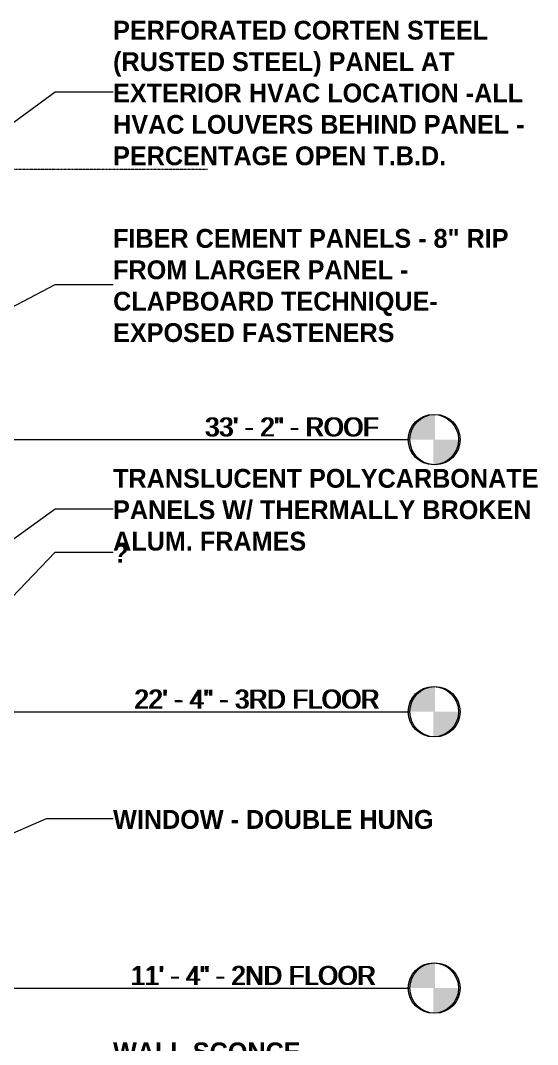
# Model space of a CAD drawing. Header units: inches. Extents: x -4178 to 1394, y -264 to 627.
# Drawn here: x 1146.5 to 1393.6, y 109.1 to 598.2 of the extents above; entities that cross this region are included whole.
import ezdxf

# ---------------------------------------------------------------- set-up
doc = ezdxf.new("R2010")
doc.units = ezdxf.units.IN
doc.header["$MEASUREMENT"] = 0
doc.linetypes.add('Aligning Line 1_8_', pattern=[0.25, 0.125, -0.125])
doc.linetypes.add('Grid Line 1_2_', pattern=[0.875, 0.5, -0.125, 0.125, -0.125])
for name, color, linetype, lineweight in [('0-3', 165, 'Continuous', 5), ('0-4', 50, 'Continuous', 5), ('A-FLOR-LEVL', 51, 'Continuous', 9), ('A-FLOR-LEVL-1', 51, 'Grid Line 1_2_', 9), ('A-FLOR-LEVL-2', 147, 'Continuous', 9), ('G-ANNO-SYMB', 111, 'Aligning Line 1_8_', 9), ('G-ANNO-SYMB-1', 147, 'Aligning Line 1_8_', 9), ('G-ANNO-TEXT', 231, 'Continuous', 9)]:
    doc.layers.add(name, color=color, linetype=linetype, lineweight=lineweight)
doc.styles.add('Century Gothic', font='ufonts.com_century-gothic.ttf', dxfattribs={"height": 9})
doc.styles.add('Century Gothic_B', font='GOTHICB.TTF', dxfattribs={"height": 9})

# ---------------------------------------------------------------- blocks, each defined once
blk = doc.blocks.new('Level - Level Head - Circle-V77-BUILDING ELEVATION - SOUTH')
at = {"layer": 'A-FLOR-LEVL'}
h = blk.add_hatch(color=256, dxfattribs=at)
edge = h.paths.add_edge_path(flags=0)
edge.add_line((12388.81, 0), (12376.81, 0))
edge.add_arc((12388.81, 0), 12, 90, 180, ccw=False)
edge.add_line((12388.81, 12), (12388.81, 0))
h = blk.add_hatch(color=256, dxfattribs=at)
edge = h.paths.add_edge_path(flags=0)
edge.add_line((12388.81, -12), (12388.81, 0))
edge.add_line((12388.81, 0), (12400.81, 0))
edge.add_arc((12388.81, 0), 12, 270, 360, ccw=False)
at = {"layer": 'A-FLOR-LEVL-2'}
blk.add_circle((12388.81, 0), 12, dxfattribs=at)
blk = doc.blocks.new('CTR - 1st Phase -Stairs _ Elevators_rvt-2-BUILDING ELEVATION - SOUTH')
at = {"layer": 'A-FLOR-LEVL-1'}
for p, q in [((9659.78, 398), (12376.81, 398)), ((9659.78, 268), (12376.81, 268)), ((9659.78, 136), (12376.81, 136))]:
    blk.add_line(p, q, dxfattribs=at)
at = {"layer": 'G-ANNO-SYMB-1'}
blk.add_line((12280.06, 526.95), (9756.48, 526.95), dxfattribs=at)
at = {"layer": '0-3'}
for p in [(0, 398), (0, 268), (0, 136)]:
    blk.add_blockref('Level - Level Head - Circle-V77-BUILDING ELEVATION - SOUTH', p, dxfattribs=at)
at = {"layer": 'A-FLOR-LEVL', "char_height": 9, "attachment_point": 1, "style": 'Century Gothic'}
for s, insert, width in [('33\' - 2" - ROOF', (12279.44, 408.55), 104.232), ('22\' - 4" - 3RD FLOOR', (12245.69, 278.55), 145.137), ('11\' - 4" - 2ND FLOOR', (12243.95, 146.55), 147.258)]:
    blk.add_mtext(s, dxfattribs=dict(at, insert=insert, width=width))
blk = doc.blocks.new('Level - Level Head - Circle-50818-BUILDING ELEVATION - SOUTH')
at = {"layer": 'A-FLOR-LEVL'}
h = blk.add_hatch(color=256, dxfattribs=at)
edge = h.paths.add_edge_path(flags=0)
edge.add_line((12388.06, 0), (12376.06, 0))
edge.add_arc((12388.06, 0), 12, 90, 180, ccw=False)
edge.add_line((12388.06, 12), (12388.06, 0))
h = blk.add_hatch(color=256, dxfattribs=at)
edge = h.paths.add_edge_path(flags=0)
edge.add_line((12388.06, -12), (12388.06, 0))
edge.add_line((12388.06, 0), (12400.06, 0))
edge.add_arc((12388.06, 0), 12, 270, 360, ccw=False)
blk.add_circle((12388.06, 0), 12, dxfattribs=at)

msp = doc.modelspace()

# ---------------------------------------------------------------- linework, layer by layer
at = {"layer": 'A-FLOR-LEVL-1'}
for p, q in [((-1383.7, 398), (1331.831, 398)), ((-1383.7, 268), (1331.831, 268)), ((-1383.7, 136), (1331.831, 136))]:
    msp.add_line(p, q, dxfattribs=at)
at = {"layer": 'G-ANNO-SYMB'}
msp.add_line((1235.832, 526.953), (-1287.744, 526.953), dxfattribs=at)
at = {"layer": 'G-ANNO-TEXT'}
for p, q in [((786.221, 289.181), (1163.063, 564.03)), ((1163.063, 564.03), (1190.793, 564.03)), ((1040.959, 407.735), (1163.063, 472.086)), ((1163.063, 472.086), (1190.793, 472.086)), ((1016.564, 258.558), (1163.063, 364.982)), ((1163.063, 364.982), (1190.793, 364.982)), ((1040.959, 216.866), (1163.063, 344.185)), ((1163.063, 344.185), (1190.793, 344.185)), ((1039.386, 165.157), (1158.918, 217.077)), ((1158.918, 217.077), (1190.793, 217.077))]:
    msp.add_line(p, q, dxfattribs=at)

# ---------------------------------------------------------------- block references
at = {"layer": '0-4'}
msp.add_blockref('CTR - 1st Phase -Stairs _ Elevators_rvt-2-BUILDING ELEVATION - SOUTH', (-11044.228, 0), dxfattribs=at)
at = {"layer": 'A-FLOR-LEVL'}
for p in [(-11044.228, 398), (-11044.228, 268), (-11044.228, 136)]:
    msp.add_blockref('Level - Level Head - Circle-50818-BUILDING ELEVATION - SOUTH', p, dxfattribs=at)

# ---------------------------------------------------------------- texts
at = {"layer": 'A-FLOR-LEVL', "char_height": 9, "attachment_point": 1, "style": 'Century Gothic'}
for s, insert, width in [('33\' - 2" - ROOF', (1234.458, 408.551), 104.232), ('22\' - 4" - 3RD FLOOR', (1200.707, 278.551), 145.137), ('11\' - 4" - 2ND FLOOR', (1198.969, 146.551), 147.258)]:
    msp.add_mtext(s, dxfattribs=dict(at, insert=insert, width=width))
at = {"layer": 'G-ANNO-TEXT', "char_height": 9, "attachment_point": 1, "style": 'Century Gothic_B'}
for s, insert, width in [('PERFORATED CORTEN STEEL', (1190.793, 598.042), 198.768), ('(RUSTED STEEL) PANEL AT', (1190.793, 583.042), 179.073), ('EXTERIOR HVAC LOCATION -ALL', (1190.793, 568.042), 236.34), ('HVAC LOUVERS BEHIND PANEL -', (1190.793, 553.042), 235.734), ('PERCENTAGE OPEN T.B.D.', (1190.793, 538.042), 186.042), ('FIBER CEMENT PANELS - 8" RIP', (1190.793, 498.596), 216.948), ('FROM LARGER PANEL -', (1190.793, 483.596), 166.65), ('CLAPBOARD TECHNIQUE-', (1190.793, 468.596), 187.557), ('EXPOSED FASTENERS', (1190.793, 453.596), 150.591), ('TRANSLUCENT POLYCARBONATE', (1190.793, 383.989), 236.34), ('PANELS W/ THERMALLY BROKEN', (1190.793, 368.989), 231.795), ('ALUM. FRAMES', (1190.793, 353.989), 108.777), ('\\fCentury Gothic|b1|i0|c0|p34|;?', (1190.793, 348.188), 8.787), ('WINDOW - DOUBLE HUNG', (1190.793, 221.08), 189.678), ('WALL SCONCE', (1190.793, 110.054), 108.171)]:
    msp.add_mtext(s, dxfattribs=dict(at, insert=insert, width=width))

doc.saveas('drawing.dxf')
